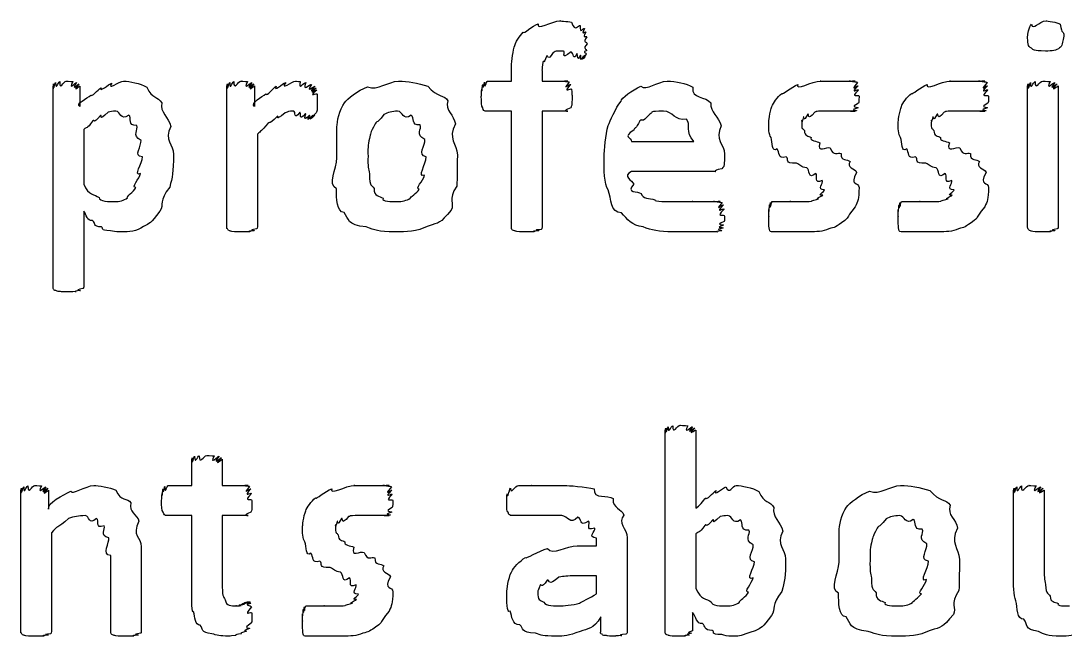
# Model space of a CAD drawing. Header units: millimetres. Extents: x 0 to 216, y 0 to 279.
# Drawn here: x 89.88 to 102.12, y 119.23 to 126.44 of the extents above; entities that cross this region are included whole.
import ezdxf

# ---------------------------------------------------------------- set-up
doc = ezdxf.new("R2010")
doc.units = ezdxf.units.MM
doc.layers.get('0').update_dxf_attribs({"linetype": 'CONTINUOUS'})

msp = doc.modelspace()

# ---------------------------------------------------------------- linework, layer by layer
at = {"color": 0}
for p, q in [((102.103, 126.258), (102.103, 126.258)), ((96.5165, 126.165), (96.5165, 126.165)), ((95.6289, 125.729), (95.6289, 125.878)), ((95.9873, 125.84), (95.9873, 125.729)), ((95.3477, 125.729), (95.6289, 125.729)), ((95.9873, 125.729), (96.2903, 125.729)), ((90.2575, 123.321), (90.2575, 125.669)), ((90.5715, 125.669), (90.5715, 125.432)), ((92.2941, 124.021), (92.2941, 125.674)), ((92.6193, 125.674), (92.6193, 125.432)), ((101.679, 124.021), (101.679, 125.674)), ((102.037, 125.674), (102.037, 124.021)), ((93.3524, 125.493), (93.3524, 125.493)), ((95.6289, 125.377), (95.3477, 125.377)), ((95.6289, 124.021), (95.6289, 125.377)), ((96.2903, 125.377), (95.9873, 125.377)), ((95.9873, 125.377), (95.9873, 124.021)), ((90.6156, 125.162), (90.6156, 124.522)), ((92.6525, 125.107), (92.6525, 124.021)), ((97.0347, 125.024), (97.7678, 125.024)), ((91.3045, 124.842), (91.3045, 124.842)), ((91.6686, 124.87), (91.6686, 124.87)), ((94.6312, 124.842), (94.6312, 124.842)), ((94.9949, 124.864), (94.9949, 124.864)), ((98.1258, 124.875), (98.1258, 124.815)), ((98.0211, 124.671), (97.0347, 124.671)), ((99.7024, 124.484), (99.7024, 124.484)), ((101.22, 124.484), (101.22, 124.484)), ((90.6156, 124.208), (90.6156, 123.321)), ((97.4316, 119.284), (97.4316, 121.643)), ((97.7896, 121.643), (97.7896, 120.729)), ((91.882, 120.993), (91.882, 121.302)), ((92.2405, 121.302), (92.2405, 120.993)), ((89.8797, 119.284), (89.8797, 120.938)), ((90.2049, 120.938), (90.2049, 120.717)), ((91.6065, 120.993), (91.882, 120.993)), ((92.2405, 120.993), (92.5435, 120.993)), ((101.513, 119.951), (101.513, 120.938)), ((101.872, 120.938), (101.872, 120.051)), ((91.882, 120.64), (91.6009, 120.64)), ((91.882, 119.747), (91.882, 120.64)), ((92.5435, 120.64), (92.2405, 120.64)), ((92.2405, 120.64), (92.2405, 119.869)), ((90.2381, 120.437), (90.2381, 119.284)), ((97.7896, 120.425), (97.7896, 119.786)), ((96.6265, 120.288), (96.6265, 120.376)), ((96.985, 120.381), (96.985, 119.284)), ((91.2908, 120.276), (91.2908, 119.284)), ((96.4008, 120.288), (96.6265, 120.288)), ((90.9327, 119.284), (90.9327, 120.172)), ((98.4786, 120.1), (98.4786, 120.1)), ((98.8427, 120.133), (98.8427, 120.133)), ((100.516, 120.106), (100.516, 120.106)), ((100.879, 120.128), (100.879, 120.128)), ((96.6265, 119.935), (96.3895, 119.935)), ((96.6265, 119.725), (96.6265, 119.935)), ((94.2386, 119.747), (94.2386, 119.747)), ((92.5876, 119.499), (92.5876, 119.499)), ((96.6763, 119.284), (96.6763, 119.455)), ((97.7512, 119.505), (97.7512, 119.29))]:
    msp.add_line(p, q, dxfattribs=at)
for points in [[(95.9432, 126.402), (95.9115, 126.317), (96.103, 126.435), (96.2021, 126.435)], [(96.2021, 126.435), (96.1718, 126.435), (96.2903, 126.43), (96.3344, 126.419)], [(101.723, 126.396), (101.74, 126.317), (101.812, 126.435), (101.894, 126.435)], [(101.894, 126.435), (101.902, 126.435), (102.029, 126.421), (102.059, 126.396)], [(95.662, 126.126), (95.6758, 126.184), (95.7227, 126.258), (95.7668, 126.303)], [(95.7668, 126.303), (95.7682, 126.273), (95.873, 126.38), (95.9432, 126.402)], [(96.3344, 126.419), (96.3785, 126.294), (96.4117, 126.394), (96.4336, 126.38)], [(96.4336, 126.38), (96.4255, 126.27), (96.4752, 126.358), (96.4833, 126.347)], [(96.4833, 126.347), (96.4406, 126.248), (96.4957, 126.321), (96.4999, 126.303)], [(96.4999, 126.303), (96.4516, 126.214), (96.5108, 126.27), (96.5108, 126.248)], [(101.679, 126.258), (101.679, 126.266), (101.692, 126.37), (101.723, 126.396)], [(102.059, 126.396), (102.078, 126.27), (102.103, 126.328), (102.103, 126.258)], [(96.5108, 126.248), (96.4558, 126.17), (96.5165, 126.198), (96.5165, 126.165)], [(101.723, 126.115), (101.679, 126.129), (101.679, 126.188), (101.679, 126.258)], [(102.103, 126.258), (102.078, 126.133), (102.086, 126.146), (102.053, 126.121)], [(95.6289, 125.878), (95.6289, 125.924), (95.6398, 126.056), (95.662, 126.126)], [(96.1196, 126.066), (96.0438, 125.946), (96.0646, 126.045), (96.0423, 126.027)], [(96.2409, 126.082), (96.1058, 126.082), (96.1528, 126.077), (96.1196, 126.066)], [(96.3291, 126.071), (96.187, 125.964), (96.2738, 126.082), (96.2409, 126.082)], [(96.3951, 126.055), (96.3567, 125.953), (96.3538, 126.067), (96.3291, 126.071)], [(96.4392, 126.033), (96.3923, 125.939), (96.4131, 126.046), (96.3951, 126.055)], [(96.5108, 126.088), (96.4516, 126.071), (96.508, 126.06), (96.5055, 126.049)], [(96.5165, 126.165), (96.4558, 126.104), (96.5137, 126.106), (96.5108, 126.088)], [(101.888, 126.082), (101.737, 126.082), (101.752, 126.093), (101.723, 126.115)], [(102.053, 126.121), (102.016, 126.082), (101.968, 126.082), (101.888, 126.082)], [(95.9982, 125.95), (95.9845, 125.846), (95.9873, 125.884), (95.9873, 125.84)], [(96.0423, 126.027), (96.0039, 125.909), (96.0092, 125.983), (95.9982, 125.95)], [(96.4724, 126.027), (96.4187, 125.928), (96.453, 126.028), (96.4392, 126.033)], [(96.489, 126.033), (96.4336, 125.928), (96.4791, 126.027), (96.4724, 126.027)], [(96.5055, 126.049), (96.4449, 125.935), (96.4957, 126.036), (96.489, 126.033)], [(90.2575, 125.669), (90.2575, 125.586), (90.2589, 125.692), (90.2628, 125.696)], [(90.2628, 125.696), (90.2642, 125.597), (90.2741, 125.709), (90.285, 125.713)], [(90.285, 125.713), (90.2903, 125.608), (90.3153, 125.724), (90.3344, 125.724)], [(90.3344, 125.724), (90.3305, 125.611), (90.3813, 125.729), (90.4117, 125.729)], [(90.4117, 125.729), (90.3923, 125.729), (90.4695, 125.727), (90.4889, 125.724)], [(90.4889, 125.724), (90.4296, 125.608), (90.5221, 125.72), (90.533, 125.713)], [(90.533, 125.713), (90.4558, 125.597), (90.5563, 125.703), (90.5605, 125.696)], [(90.5605, 125.696), (90.4667, 125.582), (90.5715, 125.68), (90.5715, 125.669)], [(90.8195, 125.652), (90.7934, 125.586), (90.9052, 125.696), (90.9465, 125.707)], [(90.9465, 125.707), (90.8773, 125.611), (91.0361, 125.729), (91.0841, 125.729)], [(91.0841, 125.729), (91.1504, 125.729), (91.2798, 125.705), (91.3543, 125.658)], [(92.2941, 125.674), (92.2941, 125.582), (92.2955, 125.688), (92.2997, 125.696)], [(92.2997, 125.696), (92.3011, 125.597), (92.3121, 125.709), (92.3272, 125.713)], [(92.3272, 125.713), (92.3301, 125.608), (92.3576, 125.724), (92.3766, 125.724)], [(92.3766, 125.724), (92.3713, 125.611), (92.4264, 125.729), (92.4595, 125.729)], [(92.4595, 125.729), (92.4334, 125.729), (92.5146, 125.727), (92.5368, 125.724)], [(92.5368, 125.724), (92.4775, 125.608), (92.5752, 125.72), (92.5862, 125.713)], [(92.5862, 125.713), (92.4994, 125.597), (92.6042, 125.703), (92.6084, 125.696)], [(92.6084, 125.696), (92.5103, 125.582), (92.6193, 125.681), (92.6193, 125.674)], [(92.873, 125.669), (92.8342, 125.593), (92.946, 125.705), (92.9831, 125.713)], [(92.9831, 125.713), (92.9114, 125.611), (93.0617, 125.729), (93.0988, 125.729)], [(93.0988, 125.729), (93.0797, 125.729), (93.1319, 125.727), (93.1541, 125.724)], [(93.1541, 125.724), (93.1238, 125.608), (93.1982, 125.72), (93.2201, 125.713)], [(93.2201, 125.713), (93.1718, 125.593), (93.267, 125.698), (93.2864, 125.691)], [(93.2864, 125.691), (93.2092, 125.578), (93.3168, 125.676), (93.3249, 125.669)], [(93.9423, 125.663), (94.0608, 125.611), (94.1846, 125.729), (94.306, 125.729)], [(94.306, 125.729), (94.4136, 125.729), (94.5335, 125.709), (94.6478, 125.669)], [(95.2817, 125.636), (95.2832, 125.571), (95.2885, 125.676), (95.2927, 125.691)], [(95.2927, 125.691), (95.2941, 125.6), (95.3064, 125.714), (95.3149, 125.718)], [(95.3149, 125.718), (95.3121, 125.611), (95.3368, 125.729), (95.3477, 125.729)], [(96.2903, 125.729), (96.194, 125.729), (96.3027, 125.725), (96.3069, 125.718)], [(96.3069, 125.718), (96.205, 125.6), (96.3193, 125.705), (96.3235, 125.691)], [(96.3235, 125.691), (96.2159, 125.571), (96.3344, 125.658), (96.3344, 125.636)], [(97.1448, 125.669), (97.2111, 125.611), (97.3391, 125.729), (97.4535, 125.729)], [(97.4535, 125.729), (97.5596, 125.729), (97.6711, 125.705), (97.7565, 125.658)], [(98.7986, 125.586), (98.7986, 125.56), (98.9115, 125.665), (98.9859, 125.691)], [(98.9859, 125.691), (98.9485, 125.611), (99.1528, 125.729), (99.2558, 125.729)], [(99.2558, 125.729), (99.2131, 125.729), (99.344, 125.729), (99.3881, 125.729)], [(99.3881, 125.729), (99.4184, 125.729), (99.4724, 125.729), (99.5094, 125.729)], [(99.5094, 125.729), (99.4929, 125.729), (99.5772, 125.729), (99.6033, 125.729)], [(99.6033, 125.729), (99.544, 125.729), (99.6474, 125.729), (99.6583, 125.729)], [(99.6583, 125.729), (99.5701, 125.729), (99.6819, 125.724), (99.6858, 125.713)], [(99.6858, 125.713), (99.5772, 125.589), (99.6915, 125.688), (99.6915, 125.674)], [(100.316, 125.586), (100.316, 125.56), (100.429, 125.665), (100.503, 125.691)], [(100.503, 125.691), (100.466, 125.611), (100.67, 125.729), (100.773, 125.729)], [(100.773, 125.729), (100.73, 125.729), (100.861, 125.729), (100.905, 125.729)], [(100.905, 125.729), (100.936, 125.729), (100.99, 125.729), (101.027, 125.729)], [(101.027, 125.729), (101.01, 125.729), (101.094, 125.729), (101.121, 125.729)], [(101.121, 125.729), (101.061, 125.729), (101.165, 125.729), (101.176, 125.729)], [(101.176, 125.729), (101.087, 125.729), (101.199, 125.724), (101.203, 125.713)], [(101.203, 125.713), (101.094, 125.589), (101.209, 125.688), (101.209, 125.674)], [(101.679, 125.674), (101.679, 125.582), (101.68, 125.688), (101.684, 125.696)], [(101.684, 125.696), (101.69, 125.597), (101.701, 125.709), (101.711, 125.713)], [(101.711, 125.713), (101.714, 125.608), (101.745, 125.724), (101.767, 125.724)], [(101.767, 125.724), (101.763, 125.611), (101.822, 125.729), (101.855, 125.729)], [(101.855, 125.729), (101.833, 125.729), (101.921, 125.727), (101.943, 125.724)], [(101.943, 125.724), (101.88, 125.608), (101.987, 125.72), (101.998, 125.713)], [(101.998, 125.713), (101.906, 125.597), (102.022, 125.703), (102.026, 125.696)], [(102.026, 125.696), (101.917, 125.582), (102.037, 125.681), (102.037, 125.674)], [(90.6985, 125.564), (90.7094, 125.538), (90.7782, 125.63), (90.8195, 125.652)], [(91.3543, 125.658), (91.415, 125.52), (91.4866, 125.553), (91.5307, 125.476)], [(92.6193, 125.432), (92.5587, 125.476), (92.7104, 125.543), (92.7516, 125.581)], [(92.7516, 125.581), (92.7597, 125.549), (92.8356, 125.647), (92.873, 125.669)], [(93.3249, 125.669), (93.2229, 125.564), (93.3372, 125.654), (93.3415, 125.647)], [(93.3415, 125.647), (93.2311, 125.553), (93.3468, 125.636), (93.3468, 125.625)], [(93.3468, 125.625), (93.2339, 125.531), (93.3524, 125.597), (93.3524, 125.575)], [(93.3524, 125.575), (93.3524, 125.49), (93.3524, 125.528), (93.3524, 125.493)], [(93.672, 125.476), (93.7052, 125.523), (93.8237, 125.619), (93.9423, 125.663)], [(94.6478, 125.669), (94.7635, 125.534), (94.8436, 125.575), (94.8849, 125.498)], [(95.2761, 125.553), (95.2761, 125.527), (95.2775, 125.614), (95.2817, 125.636)], [(96.3344, 125.636), (96.3373, 125.527), (96.3401, 125.586), (96.3401, 125.553)], [(96.9133, 125.493), (96.9091, 125.531), (97.0523, 125.627), (97.1448, 125.669)], [(97.7565, 125.658), (97.729, 125.52), (97.911, 125.553), (97.966, 125.476)], [(98.6825, 125.432), (98.6952, 125.472), (98.746, 125.542), (98.7986, 125.586)], [(99.6915, 125.674), (99.5811, 125.564), (99.6968, 125.647), (99.6968, 125.625)], [(99.6968, 125.625), (99.5839, 125.523), (99.7024, 125.582), (99.7024, 125.553)], [(100.2, 125.432), (100.212, 125.472), (100.263, 125.542), (100.316, 125.586)], [(101.209, 125.674), (101.098, 125.564), (101.214, 125.647), (101.214, 125.625)], [(101.214, 125.625), (101.101, 125.523), (101.22, 125.582), (101.22, 125.553)], [(90.5715, 125.432), (90.5108, 125.465), (90.6568, 125.527), (90.6985, 125.564)], [(91.5307, 125.476), (91.506, 125.366), (91.6132, 125.306), (91.6354, 125.2)], [(93.3524, 125.493), (93.3524, 125.421), (93.3524, 125.432), (93.3524, 125.41)], [(93.5838, 125.195), (93.5838, 125.247), (93.6128, 125.399), (93.672, 125.476)], [(94.8849, 125.498), (94.8475, 125.384), (94.9579, 125.334), (94.9731, 125.228)], [(95.2927, 125.415), (95.2761, 125.432), (95.2761, 125.49), (95.2761, 125.553)], [(96.3401, 125.553), (96.3373, 125.432), (96.3344, 125.444), (96.3235, 125.415)], [(96.7645, 125.211), (96.7839, 125.258), (96.8498, 125.415), (96.9133, 125.493)], [(97.966, 125.476), (97.9565, 125.366), (98.0613, 125.308), (98.0874, 125.206)], [(99.6968, 125.47), (99.5811, 125.417), (99.6943, 125.429), (99.6915, 125.415)], [(99.7024, 125.553), (99.7024, 125.465), (99.6996, 125.495), (99.6968, 125.47)], [(101.214, 125.47), (101.098, 125.417), (101.211, 125.429), (101.209, 125.415)], [(101.22, 125.553), (101.22, 125.465), (101.217, 125.495), (101.214, 125.47)], [(90.8142, 125.327), (90.7161, 125.211), (90.7535, 125.29), (90.7203, 125.261)], [(90.9024, 125.366), (90.7754, 125.244), (90.8431, 125.345), (90.8142, 125.327)], [(90.9906, 125.377), (90.9518, 125.377), (90.9313, 125.373), (90.9024, 125.366)], [(91.1447, 125.332), (91.0428, 125.258), (91.0526, 125.377), (90.9906, 125.377)], [(91.2386, 125.211), (91.1243, 125.2), (91.1849, 125.302), (91.1447, 125.332)], [(92.9778, 125.36), (92.837, 125.24), (92.9171, 125.338), (92.8839, 125.316)], [(93.0769, 125.377), (93.0176, 125.377), (93.0106, 125.371), (92.9778, 125.36)], [(93.1485, 125.366), (93.0769, 125.258), (93.1016, 125.377), (93.0769, 125.377)], [(93.2145, 125.349), (93.1238, 125.247), (93.1732, 125.361), (93.1485, 125.366)], [(93.2642, 125.332), (93.1609, 125.236), (93.2325, 125.345), (93.2145, 125.349)], [(93.3027, 125.327), (93.1898, 125.225), (93.278, 125.329), (93.2642, 125.332)], [(93.3249, 125.332), (93.212, 125.225), (93.314, 125.327), (93.3027, 125.327)], [(93.3415, 125.36), (93.2229, 125.236), (93.3319, 125.339), (93.3249, 125.332)], [(93.3524, 125.41), (93.3524, 125.377), (93.3482, 125.371), (93.3415, 125.36)], [(94.1352, 125.338), (94.0276, 125.207), (94.0594, 125.275), (94.0304, 125.228)], [(94.295, 125.377), (94.2301, 125.377), (94.1793, 125.363), (94.1352, 125.338)], [(94.4548, 125.332), (94.3557, 125.258), (94.3571, 125.377), (94.295, 125.377)], [(94.5596, 125.217), (94.4439, 125.203), (94.4989, 125.306), (94.4548, 125.332)], [(95.3477, 125.377), (95.2983, 125.377), (95.3036, 125.389), (95.2927, 125.415)], [(96.3235, 125.415), (96.2021, 125.377), (96.3041, 125.377), (96.2903, 125.377)], [(97.2495, 125.344), (97.1448, 125.218), (97.167, 125.3), (97.1338, 125.266)], [(97.4094, 125.377), (97.2358, 125.377), (97.2965, 125.366), (97.2495, 125.344)], [(97.6796, 125.283), (97.5335, 125.258), (97.5307, 125.377), (97.4094, 125.377)], [(98.6441, 125.25), (98.6441, 125.24), (98.6564, 125.377), (98.6825, 125.432)], [(99.1016, 125.344), (99.0438, 125.229), (99.0632, 125.324), (99.0519, 125.311)], [(99.1842, 125.366), (99.0879, 125.247), (99.1235, 125.355), (99.1016, 125.344)], [(99.3055, 125.377), (99.1581, 125.377), (99.2202, 125.373), (99.1842, 125.366)], [(99.4435, 125.377), (99.3719, 125.377), (99.3567, 125.377), (99.3055, 125.377)], [(99.5482, 125.377), (99.4516, 125.377), (99.4833, 125.377), (99.4435, 125.377)], [(99.6199, 125.377), (99.5109, 125.377), (99.5772, 125.377), (99.5482, 125.377)], [(99.6583, 125.377), (99.5482, 125.377), (99.6378, 125.377), (99.6199, 125.377)], [(99.6749, 125.382), (99.562, 125.377), (99.6654, 125.377), (99.6583, 125.377)], [(99.6915, 125.415), (99.5729, 125.388), (99.6819, 125.389), (99.6749, 125.382)], [(100.161, 125.25), (100.161, 125.24), (100.174, 125.377), (100.2, 125.432)], [(100.619, 125.344), (100.561, 125.229), (100.58, 125.324), (100.569, 125.311)], [(100.701, 125.366), (100.605, 125.247), (100.641, 125.355), (100.619, 125.344)], [(100.823, 125.377), (100.675, 125.377), (100.737, 125.373), (100.701, 125.366)], [(100.961, 125.377), (100.889, 125.377), (100.874, 125.377), (100.823, 125.377)], [(101.065, 125.377), (100.969, 125.377), (101.001, 125.377), (100.961, 125.377)], [(101.137, 125.377), (101.028, 125.377), (101.094, 125.377), (101.065, 125.377)], [(101.176, 125.377), (101.065, 125.377), (101.155, 125.377), (101.137, 125.377)], [(101.192, 125.382), (101.079, 125.377), (101.182, 125.377), (101.176, 125.377)], [(101.209, 125.415), (101.09, 125.388), (101.199, 125.389), (101.192, 125.382)], [(90.7203, 125.261), (90.6501, 125.156), (90.6515, 125.202), (90.6156, 125.162)], [(91.2883, 125.035), (91.1722, 125.097), (91.2633, 125.159), (91.2386, 125.211)], [(91.6354, 125.2), (91.5501, 125.038), (91.6686, 124.987), (91.6686, 124.87)], [(92.7735, 125.233), (92.6938, 125.13), (92.6966, 125.157), (92.6525, 125.107)], [(92.8839, 125.316), (92.771, 125.2), (92.8137, 125.269), (92.7735, 125.233)], [(94.0304, 125.228), (93.9698, 125.112), (93.9782, 125.123), (93.9641, 125.057)], [(94.6146, 125.046), (94.4947, 125.104), (94.5843, 125.169), (94.5596, 125.217)], [(94.9731, 125.228), (94.8764, 125.053), (94.9949, 124.999), (94.9949, 124.864)], [(96.7147, 124.842), (96.7147, 124.92), (96.7313, 125.101), (96.7645, 125.211)], [(97.1338, 125.266), (97.0813, 125.156), (97.0802, 125.2), (97.0622, 125.156)], [(97.7678, 125.024), (97.6545, 125.134), (97.7417, 125.22), (97.6796, 125.283)], [(98.0874, 125.206), (98.0073, 125.042), (98.1258, 124.992), (98.1258, 124.875)], [(98.6716, 125.068), (98.6441, 125.104), (98.6441, 125.18), (98.6441, 125.25)], [(99.0519, 125.311), (99.0216, 125.203), (99.0353, 125.286), (99.0353, 125.272)], [(99.0353, 125.272), (99.0216, 125.141), (99.0438, 125.184), (99.0632, 125.151)], [(100.189, 125.068), (100.161, 125.104), (100.161, 125.18), (100.161, 125.25)], [(100.569, 125.311), (100.539, 125.203), (100.553, 125.286), (100.553, 125.272)], [(100.553, 125.272), (100.539, 125.141), (100.561, 125.184), (100.58, 125.151)], [(93.5838, 124.831), (93.5838, 124.909), (93.5838, 125.084), (93.5838, 125.195)], [(97.0622, 125.156), (96.9271, 125.071), (97.0347, 125.071), (97.0347, 125.024)], [(99.0632, 125.151), (99.0632, 125.079), (99.1097, 125.093), (99.1401, 125.068)], [(100.58, 125.151), (100.58, 125.079), (100.627, 125.093), (100.657, 125.068)], [(91.3045, 124.842), (91.1902, 124.85), (91.2992, 124.972), (91.2883, 125.035)], [(93.9641, 125.057), (93.9437, 124.982), (93.9479, 124.926), (93.9479, 124.853)], [(94.6312, 124.842), (94.5169, 124.859), (94.6256, 124.982), (94.6146, 125.046)], [(98.7432, 124.936), (98.6801, 124.883), (98.6896, 125.016), (98.6716, 125.068)], [(99.1401, 125.068), (99.1249, 125.031), (99.2078, 125.025), (99.2449, 125.008)], [(99.2449, 125.008), (99.2022, 124.876), (99.3249, 124.969), (99.3662, 124.947)], [(100.261, 124.936), (100.197, 124.883), (100.207, 125.016), (100.189, 125.068)], [(100.657, 125.068), (100.642, 125.031), (100.725, 125.025), (100.762, 125.008)], [(100.762, 125.008), (100.719, 124.876), (100.842, 124.969), (100.884, 124.947)], [(91.2827, 124.649), (91.1902, 124.601), (91.3045, 124.776), (91.3045, 124.842)], [(91.6686, 124.87), (91.6686, 124.663), (91.6534, 124.602), (91.6245, 124.489)], [(93.5785, 124.467), (93.4653, 124.524), (93.5838, 124.695), (93.5838, 124.831)], [(93.9479, 124.853), (93.9437, 124.718), (93.9532, 124.71), (93.9641, 124.643)], [(94.6094, 124.627), (94.5169, 124.59), (94.6312, 124.765), (94.6312, 124.842)], [(94.9949, 124.864), (94.9949, 124.667), (94.9925, 124.611), (94.9896, 124.5)], [(96.7645, 124.456), (96.7147, 124.52), (96.7147, 124.695), (96.7147, 124.842)], [(98.848, 124.842), (98.7432, 124.81), (98.7764, 124.899), (98.7432, 124.936)], [(98.9693, 124.77), (98.8205, 124.759), (98.8882, 124.816), (98.848, 124.842)], [(99.3662, 124.947), (99.4047, 124.836), (99.4516, 124.906), (99.4929, 124.881)], [(99.4929, 124.881), (99.4847, 124.784), (99.5673, 124.823), (99.5976, 124.787)], [(100.365, 124.842), (100.261, 124.81), (100.294, 124.899), (100.261, 124.936)], [(100.487, 124.77), (100.338, 124.759), (100.405, 124.816), (100.365, 124.842)], [(100.884, 124.947), (100.922, 124.836), (100.969, 124.906), (101.01, 124.881)], [(101.01, 124.881), (101.002, 124.784), (101.085, 124.823), (101.115, 124.787)], [(98.1258, 124.815), (98.1258, 124.715), (98.1149, 124.726), (98.093, 124.704)], [(99.0907, 124.715), (99.0216, 124.718), (99.0134, 124.751), (98.9693, 124.77)], [(99.1955, 124.649), (99.0988, 124.564), (99.1306, 124.696), (99.0907, 124.715)], [(99.5976, 124.787), (99.5482, 124.715), (99.6555, 124.711), (99.6749, 124.66)], [(100.608, 124.715), (100.539, 124.718), (100.531, 124.751), (100.487, 124.77)], [(100.712, 124.649), (100.616, 124.564), (100.648, 124.696), (100.608, 124.715)], [(101.115, 124.787), (101.065, 124.715), (101.173, 124.711), (101.192, 124.66)], [(91.2276, 124.484), (91.1641, 124.479), (91.2717, 124.59), (91.2827, 124.649)], [(93.9641, 124.643), (93.9655, 124.473), (93.9934, 124.524), (94.0195, 124.473)], [(94.5487, 124.462), (94.4908, 124.462), (94.5981, 124.564), (94.6094, 124.627)], [(97.0347, 124.671), (96.9271, 124.616), (97.0428, 124.567), (97.0622, 124.522)], [(98.093, 124.704), (97.9632, 124.671), (98.0461, 124.671), (98.0211, 124.671)], [(99.2724, 124.567), (99.1623, 124.517), (99.2283, 124.627), (99.1955, 124.649)], [(99.6749, 124.66), (99.5839, 124.497), (99.7024, 124.553), (99.7024, 124.484)], [(100.79, 124.567), (100.68, 124.517), (100.746, 124.627), (100.712, 124.649)], [(101.192, 124.66), (101.101, 124.497), (101.22, 124.553), (101.22, 124.484)], [(90.6156, 124.522), (90.6762, 124.387), (90.7383, 124.404), (90.7976, 124.368)], [(91.1281, 124.362), (91.113, 124.376), (91.2012, 124.431), (91.2276, 124.484)], [(91.6245, 124.489), (91.4947, 124.321), (91.5596, 124.285), (91.5088, 124.208)], [(93.6667, 124.192), (93.5799, 124.193), (93.5785, 124.36), (93.5785, 124.467)], [(94.0195, 124.473), (94.0167, 124.374), (94.0802, 124.386), (94.1243, 124.357)], [(94.9896, 124.5), (94.8739, 124.332), (94.9674, 124.299), (94.9233, 124.219)], [(97.0622, 124.522), (96.9642, 124.413), (97.1091, 124.445), (97.1504, 124.412)], [(99.2999, 124.456), (99.1979, 124.453), (99.2904, 124.536), (99.2724, 124.567)], [(99.7024, 124.484), (99.7024, 124.343), (99.6872, 124.324), (99.6583, 124.258)], [(100.817, 124.456), (100.715, 124.453), (100.808, 124.536), (100.79, 124.567)], [(101.22, 124.484), (101.22, 124.343), (101.205, 124.324), (101.176, 124.258)], [(90.7976, 124.368), (90.7934, 124.318), (90.9161, 124.318), (90.9796, 124.318)], [(90.9796, 124.318), (91.0318, 124.318), (91.0869, 124.332), (91.1281, 124.362)], [(94.1243, 124.357), (94.1049, 124.318), (94.2234, 124.318), (94.2894, 124.318)], [(94.2894, 124.318), (94.3472, 124.318), (94.3998, 124.331), (94.4439, 124.357)], [(94.4439, 124.357), (94.4354, 124.369), (94.5226, 124.418), (94.5487, 124.462)], [(96.9186, 124.186), (96.7839, 124.186), (96.8005, 124.349), (96.7645, 124.456)], [(97.1504, 124.412), (97.1628, 124.351), (97.2439, 124.358), (97.3102, 124.34)], [(99.1457, 124.324), (99.1291, 124.329), (99.2064, 124.34), (99.2283, 124.351)], [(99.2283, 124.351), (99.1732, 124.351), (99.2671, 124.376), (99.278, 124.395)], [(99.278, 124.395), (99.1979, 124.387), (99.2999, 124.434), (99.2999, 124.456)], [(100.663, 124.324), (100.646, 124.329), (100.724, 124.34), (100.746, 124.351)], [(100.746, 124.351), (100.691, 124.351), (100.784, 124.376), (100.795, 124.395)], [(100.795, 124.395), (100.715, 124.387), (100.817, 124.434), (100.817, 124.456)], [(94.9233, 124.219), (94.7857, 124.054), (94.7882, 124.076), (94.6534, 124.032)], [(97.3102, 124.34), (97.2951, 124.318), (97.4563, 124.318), (97.5526, 124.318)], [(97.5526, 124.318), (97.5857, 124.318), (97.6976, 124.318), (97.7565, 124.318)], [(97.7565, 124.318), (97.7029, 124.318), (97.8641, 124.318), (97.9054, 124.318)], [(97.9054, 124.318), (97.9054, 124.318), (97.984, 124.318), (98.0101, 124.318)], [(98.0101, 124.318), (97.9607, 124.318), (98.0613, 124.318), (98.0765, 124.318)], [(98.0765, 124.318), (97.9854, 124.318), (98.0944, 124.314), (98.0983, 124.307)], [(98.0983, 124.307), (97.9964, 124.189), (98.1107, 124.293), (98.1149, 124.28)], [(98.1149, 124.28), (98.0048, 124.164), (98.1206, 124.252), (98.1206, 124.23)], [(98.1206, 124.23), (98.0073, 124.12), (98.1258, 124.181), (98.1258, 124.147)], [(98.6441, 124.225), (98.6469, 124.16), (98.6511, 124.265), (98.655, 124.28)], [(98.6441, 124.142), (98.6441, 124.116), (98.6441, 124.202), (98.6441, 124.225)], [(98.655, 124.28), (98.655, 124.189), (98.6621, 124.303), (98.6663, 124.307)], [(98.6663, 124.307), (98.6621, 124.2), (98.6744, 124.318), (98.6825, 124.318)], [(98.6825, 124.318), (98.6801, 124.318), (98.7076, 124.318), (98.7266, 124.318)], [(98.7266, 124.318), (98.7213, 124.318), (98.7721, 124.318), (98.7986, 124.318)], [(98.7986, 124.318), (98.7764, 124.318), (98.8617, 124.318), (98.903, 124.318)], [(98.903, 124.318), (98.8564, 124.318), (98.9887, 124.318), (99.041, 124.318)], [(99.041, 124.318), (99.0656, 124.318), (99.1154, 124.32), (99.1457, 124.324)], [(99.6583, 124.258), (99.5288, 124.098), (99.5923, 124.142), (99.537, 124.098)], [(100.161, 124.225), (100.164, 124.16), (100.168, 124.265), (100.172, 124.28)], [(100.161, 124.142), (100.161, 124.116), (100.161, 124.202), (100.161, 124.225)], [(100.172, 124.28), (100.172, 124.189), (100.179, 124.303), (100.183, 124.307)], [(100.183, 124.307), (100.179, 124.2), (100.192, 124.318), (100.2, 124.318)], [(100.2, 124.318), (100.197, 124.318), (100.225, 124.318), (100.244, 124.318)], [(100.244, 124.318), (100.239, 124.318), (100.289, 124.318), (100.316, 124.318)], [(100.316, 124.318), (100.294, 124.318), (100.379, 124.318), (100.42, 124.318)], [(100.42, 124.318), (100.373, 124.318), (100.506, 124.318), (100.558, 124.318)], [(100.558, 124.318), (100.583, 124.318), (100.633, 124.32), (100.663, 124.324)], [(101.176, 124.258), (101.046, 124.098), (101.109, 124.142), (101.054, 124.098)], [(90.7203, 124.098), (90.6501, 124.087), (90.6515, 124.167), (90.6156, 124.208)], [(90.8251, 124.021), (90.7203, 124.024), (90.7563, 124.068), (90.7203, 124.098)], [(91.5088, 124.208), (91.3927, 124.05), (91.3927, 124.07), (91.3158, 124.026)], [(93.9257, 124.021), (93.6971, 124.043), (93.7246, 124.117), (93.6667, 124.192)], [(97.1723, 124.021), (97.0372, 124.038), (96.9878, 124.112), (96.9186, 124.186)], [(98.1258, 124.147), (98.1258, 124.065), (98.1234, 124.105), (98.1206, 124.087)], [(98.6497, 124.01), (98.6441, 124.027), (98.6441, 124.087), (98.6441, 124.142)], [(99.537, 124.098), (99.4227, 124.01), (99.4227, 124.021), (99.3496, 123.999)], [(100.167, 124.01), (100.161, 124.027), (100.161, 124.087), (100.161, 124.142)], [(101.054, 124.098), (100.94, 124.01), (100.94, 124.021), (100.867, 123.999)], [(90.9299, 123.977), (90.7891, 123.983), (90.8611, 124.001), (90.8251, 124.021)], [(91.0512, 123.965), (90.9768, 123.965), (90.9655, 123.968), (90.9299, 123.977)], [(91.3158, 124.026), (91.2386, 123.965), (91.1504, 123.965), (91.0512, 123.965)], [(92.2997, 123.999), (92.2941, 123.994), (92.2941, 124.012), (92.2941, 124.021)], [(92.3272, 123.977), (92.305, 123.98), (92.3064, 123.99), (92.2997, 123.999)], [(92.3823, 123.965), (92.3301, 123.968), (92.341, 123.972), (92.3272, 123.977)], [(92.6137, 123.977), (92.4952, 123.968), (92.5834, 123.968), (92.5587, 123.965)], [(92.6412, 123.999), (92.5216, 123.98), (92.6275, 123.983), (92.6137, 123.977)], [(92.6525, 124.021), (92.6497, 123.994), (92.6483, 124.006), (92.6412, 123.999)], [(94.2728, 123.965), (94.047, 123.965), (94.0428, 123.983), (93.9257, 124.021)], [(94.6534, 124.032), (94.5169, 123.965), (94.3942, 123.965), (94.2728, 123.965)], [(95.6345, 123.993), (95.6289, 123.99), (95.6289, 124.01), (95.6289, 124.021)], [(95.6677, 123.977), (95.6398, 123.98), (95.6412, 123.989), (95.6345, 123.993)], [(95.7227, 123.965), (95.6691, 123.968), (95.6814, 123.972), (95.6677, 123.977)], [(95.9485, 123.977), (95.8275, 123.968), (95.9157, 123.968), (95.8935, 123.965)], [(95.9764, 123.993), (95.8564, 123.98), (95.9626, 123.983), (95.9485, 123.977)], [(95.9873, 124.021), (95.9845, 123.99), (95.9831, 124), (95.9764, 123.993)], [(97.5198, 123.965), (97.3543, 123.965), (97.2714, 123.983), (97.1723, 124.021)], [(98.093, 123.977), (97.9826, 123.965), (98.0708, 123.965), (98.0377, 123.965)], [(98.1093, 124.01), (97.9936, 123.983), (98.0997, 123.988), (98.093, 123.977)], [(98.1149, 124.043), (98.0006, 124.006), (98.1121, 124.021), (98.1093, 124.01)], [(98.1206, 124.087), (98.0048, 124.032), (98.1177, 124.056), (98.1149, 124.043)], [(98.6772, 123.965), (98.655, 123.965), (98.6564, 123.98), (98.6497, 124.01)], [(99.3496, 123.999), (99.2794, 123.965), (99.2022, 123.965), (99.1182, 123.965)], [(100.195, 123.965), (100.172, 123.965), (100.174, 123.98), (100.167, 124.01)], [(100.867, 123.999), (100.797, 123.965), (100.719, 123.965), (100.636, 123.965)], [(101.684, 123.999), (101.679, 123.994), (101.679, 124.012), (101.679, 124.021)], [(101.711, 123.977), (101.69, 123.98), (101.691, 123.99), (101.684, 123.999)], [(101.767, 123.965), (101.714, 123.968), (101.725, 123.972), (101.711, 123.977)], [(101.998, 123.977), (101.88, 123.968), (101.968, 123.968), (101.943, 123.965)], [(102.026, 123.999), (101.906, 123.98), (102.012, 123.983), (101.998, 123.977)], [(102.037, 124.021), (102.034, 123.994), (102.033, 124.006), (102.026, 123.999)], [(92.4705, 123.965), (92.378, 123.965), (92.407, 123.965), (92.3823, 123.965)], [(92.5587, 123.965), (92.4486, 123.965), (92.5064, 123.965), (92.4705, 123.965)], [(95.8109, 123.965), (95.7132, 123.965), (95.7446, 123.965), (95.7227, 123.965)], [(95.8935, 123.965), (95.7834, 123.965), (95.8441, 123.965), (95.8109, 123.965)], [(97.7346, 123.965), (97.5639, 123.965), (97.5967, 123.965), (97.5198, 123.965)], [(97.911, 123.965), (97.8133, 123.965), (97.8006, 123.965), (97.7346, 123.965)], [(98.0377, 123.965), (97.9166, 123.965), (97.9622, 123.965), (97.911, 123.965)], [(98.7379, 123.965), (98.6801, 123.965), (98.691, 123.965), (98.6772, 123.965)], [(98.8314, 123.965), (98.7323, 123.965), (98.7626, 123.965), (98.7379, 123.965)], [(98.9637, 123.965), (98.8095, 123.965), (98.8716, 123.965), (98.8314, 123.965)], [(99.1182, 123.965), (99.0216, 123.965), (99.0106, 123.965), (98.9637, 123.965)], [(100.255, 123.965), (100.197, 123.965), (100.208, 123.965), (100.195, 123.965)], [(100.349, 123.965), (100.25, 123.965), (100.28, 123.965), (100.255, 123.965)], [(100.481, 123.965), (100.327, 123.965), (100.389, 123.965), (100.349, 123.965)], [(100.636, 123.965), (100.539, 123.965), (100.528, 123.965), (100.481, 123.965)], [(101.855, 123.965), (101.763, 123.965), (101.792, 123.965), (101.767, 123.965)], [(101.943, 123.965), (101.833, 123.965), (101.891, 123.965), (101.855, 123.965)], [(90.2628, 123.293), (90.2575, 123.29), (90.2575, 123.31), (90.2575, 123.321)], [(90.2903, 123.276), (90.2684, 123.275), (90.2698, 123.286), (90.2628, 123.293)], [(90.3457, 123.265), (90.2931, 123.264), (90.3041, 123.27), (90.2903, 123.276)], [(90.4339, 123.26), (90.3414, 123.26), (90.3704, 123.263), (90.3457, 123.265)], [(90.5221, 123.265), (90.4117, 123.26), (90.4695, 123.26), (90.4339, 123.26)], [(90.5771, 123.276), (90.4586, 123.264), (90.5468, 123.265), (90.5221, 123.265)], [(90.6046, 123.299), (90.4847, 123.275), (90.5909, 123.281), (90.5771, 123.276)], [(90.6156, 123.321), (90.6127, 123.293), (90.6117, 123.307), (90.6046, 123.299)], [(97.4316, 121.643), (97.4316, 121.551), (97.433, 121.657), (97.4369, 121.666)], [(97.4369, 121.666), (97.4425, 121.567), (97.4535, 121.678), (97.4644, 121.682)], [(97.4644, 121.682), (97.4672, 121.577), (97.4975, 121.693), (97.5198, 121.693)], [(97.5198, 121.693), (97.5155, 121.58), (97.5748, 121.699), (97.608, 121.699)], [(97.608, 121.699), (97.5857, 121.699), (97.6739, 121.696), (97.6962, 121.693)], [(97.6962, 121.693), (97.6327, 121.577), (97.7403, 121.689), (97.7512, 121.682)], [(97.7512, 121.682), (97.6588, 121.567), (97.7745, 121.672), (97.7787, 121.666)], [(97.7787, 121.666), (97.6697, 121.555), (97.7896, 121.655), (97.7896, 121.643)], [(91.882, 121.302), (91.882, 121.202), (91.8834, 121.31), (91.8877, 121.319)], [(91.8877, 121.319), (91.893, 121.216), (91.9043, 121.331), (91.9152, 121.335)], [(91.9152, 121.335), (91.918, 121.225), (91.9484, 121.34), (91.9702, 121.34)], [(91.9702, 121.34), (91.966, 121.227), (92.0253, 121.346), (92.0584, 121.346)], [(92.0584, 121.346), (92.0365, 121.346), (92.1247, 121.343), (92.1466, 121.34)], [(92.1466, 121.34), (92.0831, 121.225), (92.1907, 121.338), (92.2017, 121.335)], [(92.2017, 121.335), (92.1096, 121.216), (92.2253, 121.325), (92.2295, 121.319)], [(92.2295, 121.319), (92.1205, 121.202), (92.2405, 121.304), (92.2405, 121.302)], [(89.8797, 120.938), (89.8797, 120.846), (89.8811, 120.952), (89.8853, 120.96)], [(89.8853, 120.96), (89.8867, 120.861), (89.8977, 120.972), (89.9128, 120.977)], [(89.9128, 120.977), (89.9156, 120.872), (89.9432, 120.988), (89.9626, 120.988)], [(89.9626, 120.988), (89.9569, 120.875), (90.012, 120.993), (90.0451, 120.993)], [(90.0451, 120.993), (90.019, 120.993), (90.1001, 120.99), (90.1224, 120.988)], [(90.1224, 120.988), (90.0631, 120.872), (90.1608, 120.983), (90.1718, 120.977)], [(90.1718, 120.977), (90.085, 120.861), (90.1898, 120.967), (90.194, 120.96)], [(90.194, 120.96), (90.0963, 120.846), (90.2049, 120.945), (90.2049, 120.938)], [(90.2049, 120.717), (90.1845, 120.787), (90.3785, 120.883), (90.4642, 120.927)], [(90.4642, 120.927), (90.4752, 120.875), (90.642, 120.993), (90.7341, 120.993)], [(90.7341, 120.993), (90.7867, 120.993), (90.9228, 120.974), (90.9934, 120.938)], [(90.9934, 120.938), (91.0484, 120.802), (91.1257, 120.851), (91.1698, 120.789)], [(91.5349, 120.899), (91.5363, 120.835), (91.5416, 120.939), (91.5458, 120.954)], [(91.5458, 120.954), (91.5472, 120.863), (91.5596, 120.978), (91.5681, 120.982)], [(91.5681, 120.982), (91.5652, 120.875), (91.5913, 120.993), (91.6065, 120.993)], [(92.5435, 120.993), (92.4472, 120.993), (92.5558, 120.989), (92.5601, 120.982)], [(92.5601, 120.982), (92.4581, 120.863), (92.5724, 120.968), (92.5766, 120.954)], [(92.5766, 120.954), (92.4662, 120.835), (92.5823, 120.922), (92.5823, 120.899)], [(93.3344, 120.85), (93.3344, 120.824), (93.4477, 120.928), (93.5221, 120.954)], [(93.5221, 120.954), (93.4847, 120.875), (93.6886, 120.993), (93.792, 120.993)], [(93.792, 120.993), (93.7493, 120.993), (93.8802, 120.993), (93.9243, 120.993)], [(93.9243, 120.993), (93.9546, 120.993), (94.0082, 120.993), (94.0456, 120.993)], [(94.0456, 120.993), (94.029, 120.993), (94.113, 120.993), (94.1395, 120.993)], [(94.1395, 120.993), (94.0802, 120.993), (94.1835, 120.993), (94.1945, 120.993)], [(94.1945, 120.993), (94.1063, 120.993), (94.2178, 120.988), (94.222, 120.977)], [(94.222, 120.977), (94.113, 120.852), (94.2276, 120.952), (94.2276, 120.938)], [(94.2276, 120.938), (94.1172, 120.828), (94.2329, 120.91), (94.2329, 120.888)], [(95.5795, 120.894), (95.5848, 120.831), (95.5985, 120.938), (95.6179, 120.96)], [(95.6179, 120.96), (95.6208, 120.875), (95.6677, 120.993), (95.7118, 120.993)], [(95.7118, 120.993), (95.709, 120.993), (95.8067, 120.993), (95.866, 120.993)], [(95.866, 120.993), (95.8275, 120.993), (95.9873, 120.993), (96.0533, 120.993)], [(96.0533, 120.993), (96.0808, 120.993), (96.1926, 120.993), (96.2628, 120.993)], [(96.2628, 120.993), (96.2822, 120.993), (96.5069, 120.979), (96.599, 120.954)], [(96.599, 120.954), (96.5839, 120.824), (96.7645, 120.89), (96.8195, 120.839)], [(97.911, 120.85), (97.9082, 120.813), (97.9897, 120.91), (98.0267, 120.933)], [(98.0267, 120.933), (97.9854, 120.857), (98.1054, 120.968), (98.1424, 120.977)], [(98.1424, 120.977), (98.1812, 120.875), (98.2225, 120.993), (98.2638, 120.993)], [(98.2638, 120.993), (98.3245, 120.993), (98.4539, 120.968), (98.5284, 120.922)], [(98.5284, 120.922), (98.589, 120.784), (98.6607, 120.814), (98.7048, 120.734)], [(99.5564, 120.74), (99.5895, 120.787), (99.7081, 120.883), (99.8266, 120.927)], [(99.8266, 120.927), (99.9451, 120.875), (100.069, 120.993), (100.19, 120.993)], [(100.19, 120.993), (100.298, 120.993), (100.417, 120.972), (100.532, 120.933)], [(100.532, 120.933), (100.648, 120.797), (100.728, 120.839), (100.769, 120.761)], [(101.513, 120.938), (101.513, 120.846), (101.515, 120.952), (101.519, 120.96)], [(101.519, 120.96), (101.524, 120.861), (101.537, 120.972), (101.552, 120.977)], [(101.552, 120.977), (101.553, 120.872), (101.585, 120.988), (101.607, 120.988)], [(101.607, 120.988), (101.597, 120.875), (101.658, 120.993), (101.695, 120.993)], [(101.695, 120.993), (101.667, 120.993), (101.756, 120.99), (101.778, 120.988)], [(101.778, 120.988), (101.711, 120.872), (101.818, 120.983), (101.833, 120.977)], [(101.833, 120.977), (101.74, 120.861), (101.856, 120.967), (101.86, 120.96)], [(101.86, 120.96), (101.752, 120.85), (101.872, 120.949), (101.872, 120.938)], [(91.5293, 120.817), (91.5293, 120.79), (91.5307, 120.878), (91.5349, 120.899)], [(91.5458, 120.679), (91.5293, 120.696), (91.5293, 120.753), (91.5293, 120.817)], [(92.5823, 120.899), (92.4691, 120.79), (92.5876, 120.85), (92.5876, 120.817)], [(92.5876, 120.817), (92.5876, 120.696), (92.5834, 120.708), (92.5766, 120.679)], [(93.2187, 120.696), (93.2311, 120.735), (93.2822, 120.806), (93.3344, 120.85)], [(94.2329, 120.888), (94.1201, 120.787), (94.2386, 120.846), (94.2386, 120.817)], [(94.2386, 120.817), (94.2386, 120.729), (94.2358, 120.759), (94.2329, 120.734)], [(95.5739, 120.795), (95.5739, 120.787), (95.5753, 120.872), (95.5795, 120.894)], [(95.5739, 120.729), (95.5739, 120.72), (95.5739, 120.773), (95.5739, 120.795)], [(96.8195, 120.839), (96.8156, 120.72), (96.9201, 120.723), (96.9465, 120.646)], [(97.7896, 120.729), (97.8309, 120.746), (97.874, 120.817), (97.911, 120.85)], [(91.1698, 120.789), (91.1366, 120.68), (91.2442, 120.658), (91.2633, 120.574)], [(91.6009, 120.64), (91.554, 120.64), (91.5596, 120.653), (91.5458, 120.679)], [(92.5766, 120.679), (92.4553, 120.64), (92.5572, 120.64), (92.5435, 120.64)], [(93.1803, 120.513), (93.1803, 120.504), (93.1926, 120.64), (93.2187, 120.696)], [(94.2276, 120.679), (94.1091, 120.651), (94.2178, 120.653), (94.2111, 120.646)], [(94.2329, 120.734), (94.1172, 120.68), (94.2301, 120.693), (94.2276, 120.679)], [(95.5904, 120.679), (95.5767, 120.68), (95.5767, 120.709), (95.5739, 120.729)], [(95.6123, 120.651), (95.5918, 120.654), (95.5971, 120.668), (95.5904, 120.679)], [(98.7048, 120.734), (98.6801, 120.625), (98.7873, 120.565), (98.8095, 120.458)], [(99.4682, 120.458), (99.4682, 120.511), (99.4971, 120.662), (99.5564, 120.74)], [(100.769, 120.761), (100.732, 120.647), (100.842, 120.598), (100.857, 120.492)], [(90.4364, 120.607), (90.3055, 120.482), (90.3069, 120.531), (90.2381, 120.437)], [(90.635, 120.64), (90.5524, 120.64), (90.5027, 120.629), (90.4364, 120.607)], [(90.7673, 120.607), (90.6695, 120.522), (90.6861, 120.64), (90.635, 120.64)], [(90.8554, 120.519), (90.7426, 120.482), (90.8032, 120.588), (90.7673, 120.607)], [(91.2633, 120.574), (91.1722, 120.398), (91.2908, 120.394), (91.2908, 120.276)], [(93.5881, 120.574), (93.5577, 120.467), (93.5715, 120.549), (93.5715, 120.536)], [(93.6378, 120.607), (93.5799, 120.493), (93.599, 120.588), (93.5881, 120.574)], [(93.7204, 120.629), (93.624, 120.511), (93.6597, 120.618), (93.6378, 120.607)], [(93.8417, 120.64), (93.6942, 120.64), (93.7563, 120.636), (93.7204, 120.629)], [(93.9793, 120.64), (93.9077, 120.64), (93.8925, 120.64), (93.8417, 120.64)], [(94.0841, 120.64), (93.9878, 120.64), (94.0195, 120.64), (93.9793, 120.64)], [(94.1557, 120.64), (94.047, 120.64), (94.113, 120.64), (94.0841, 120.64)], [(94.1945, 120.64), (94.0841, 120.64), (94.1737, 120.64), (94.1557, 120.64)], [(94.2111, 120.646), (94.0978, 120.64), (94.2012, 120.64), (94.1945, 120.64)], [(95.6398, 120.64), (95.607, 120.64), (95.6194, 120.643), (95.6123, 120.651)], [(95.7118, 120.64), (95.6317, 120.64), (95.6539, 120.64), (95.6398, 120.64)], [(95.8328, 120.64), (95.698, 120.64), (95.7446, 120.64), (95.7118, 120.64)], [(95.9982, 120.64), (95.9115, 120.64), (95.8797, 120.64), (95.8328, 120.64)], [(96.2187, 120.64), (96.0395, 120.64), (96.0646, 120.64), (95.9982, 120.64)], [(96.4061, 120.624), (96.3126, 120.522), (96.2918, 120.64), (96.2187, 120.64)], [(96.5331, 120.574), (96.4145, 120.5), (96.4572, 120.613), (96.4061, 120.624)], [(96.6047, 120.492), (96.4805, 120.456), (96.5659, 120.552), (96.5331, 120.574)], [(96.9465, 120.646), (96.8664, 120.566), (96.985, 120.481), (96.985, 120.381)], [(97.9883, 120.591), (97.8902, 120.475), (97.9276, 120.554), (97.8944, 120.525)], [(98.0765, 120.629), (97.9495, 120.508), (98.0172, 120.609), (97.9883, 120.591)], [(98.1646, 120.64), (98.1258, 120.64), (98.1054, 120.636), (98.0765, 120.629)], [(98.3135, 120.591), (98.214, 120.522), (98.2225, 120.64), (98.1646, 120.64)], [(98.4127, 120.469), (98.2941, 120.46), (98.3534, 120.56), (98.3135, 120.591)], [(100.02, 120.602), (99.912, 120.471), (99.9437, 120.539), (99.9148, 120.492)], [(100.179, 120.64), (100.114, 120.64), (100.064, 120.627), (100.02, 120.602)], [(100.339, 120.596), (100.24, 120.522), (100.241, 120.64), (100.179, 120.64)], [(100.444, 120.481), (100.328, 120.467), (100.383, 120.57), (100.339, 120.596)], [(90.9105, 120.381), (90.7905, 120.405), (90.8801, 120.482), (90.8554, 120.519)], [(93.2078, 120.332), (93.1803, 120.367), (93.1803, 120.443), (93.1803, 120.513)], [(93.5715, 120.536), (93.5577, 120.405), (93.5799, 120.448), (93.599, 120.414)], [(96.6265, 120.376), (96.5108, 120.39), (96.6184, 120.458), (96.6047, 120.492)], [(97.8944, 120.525), (97.8242, 120.42), (97.8256, 120.465), (97.7896, 120.425)], [(98.462, 120.299), (98.3463, 120.361), (98.4373, 120.421), (98.4127, 120.469)], [(98.8095, 120.458), (98.7242, 120.299), (98.8427, 120.246), (98.8427, 120.133)], [(99.4682, 120.095), (99.4682, 120.173), (99.4682, 120.348), (99.4682, 120.458)], [(99.9148, 120.492), (99.8541, 120.376), (99.8622, 120.387), (99.8485, 120.321)], [(100.499, 120.31), (100.379, 120.367), (100.469, 120.432), (100.444, 120.481)], [(100.857, 120.492), (100.761, 120.317), (100.879, 120.263), (100.879, 120.128)], [(90.9327, 120.172), (90.817, 120.18), (90.9242, 120.329), (90.9105, 120.381)], [(93.2794, 120.2), (93.2159, 120.147), (93.2258, 120.279), (93.2078, 120.332)], [(93.599, 120.414), (93.599, 120.343), (93.6459, 120.356), (93.6763, 120.332)], [(93.6763, 120.332), (93.6611, 120.294), (93.7436, 120.289), (93.781, 120.271)], [(99.8485, 120.321), (99.828, 120.246), (99.8319, 120.19), (99.8319, 120.117)], [(100.516, 120.106), (100.401, 120.122), (100.51, 120.246), (100.499, 120.31)], [(93.3842, 120.106), (93.2794, 120.074), (93.3125, 120.162), (93.2794, 120.2)], [(93.781, 120.271), (93.7383, 120.14), (93.8611, 120.232), (93.9024, 120.21)], [(93.9024, 120.21), (93.9408, 120.1), (93.9878, 120.169), (94.029, 120.144)], [(95.7943, 120.15), (95.7901, 120.125), (95.9499, 120.232), (96.0533, 120.255)], [(96.0533, 120.255), (96.114, 120.169), (96.2713, 120.288), (96.4008, 120.288)], [(98.4786, 120.1), (98.3643, 120.114), (98.4733, 120.235), (98.462, 120.299)], [(93.5055, 120.034), (93.3566, 120.023), (93.424, 120.08), (93.3842, 120.106)], [(94.029, 120.144), (94.0209, 120.048), (94.1035, 120.086), (94.1338, 120.051)], [(95.6289, 119.979), (95.6511, 120.034), (95.7241, 120.106), (95.7943, 120.15)], [(98.462, 119.913), (98.3643, 119.864), (98.4786, 120.037), (98.4786, 120.1)], [(98.8427, 120.133), (98.8427, 119.926), (98.8275, 119.866), (98.7986, 119.753)], [(99.4625, 119.731), (99.3496, 119.787), (99.4682, 119.958), (99.4682, 120.095)], [(99.8319, 120.117), (99.828, 119.981), (99.8375, 119.973), (99.8485, 119.907)], [(100.493, 119.891), (100.401, 119.853), (100.516, 120.028), (100.516, 120.106)], [(100.879, 120.128), (100.879, 119.931), (100.876, 119.874), (100.874, 119.764)], [(93.6265, 119.979), (93.5577, 119.981), (93.5496, 120.015), (93.5055, 120.034)], [(93.7313, 119.913), (93.635, 119.827), (93.6667, 119.96), (93.6265, 119.979)], [(94.1338, 120.051), (94.0841, 119.979), (94.1917, 119.975), (94.2111, 119.924)], [(95.5739, 119.736), (95.5739, 119.776), (95.5918, 119.908), (95.6289, 119.979)], [(101.541, 119.643), (101.513, 119.706), (101.513, 119.83), (101.513, 119.951)], [(101.872, 120.051), (101.869, 119.924), (101.877, 119.891), (101.888, 119.835)], [(92.2405, 119.869), (92.2376, 119.677), (92.2514, 119.701), (92.2736, 119.654)], [(93.8086, 119.83), (93.6985, 119.78), (93.7645, 119.891), (93.7313, 119.913)], [(93.8361, 119.72), (93.7341, 119.717), (93.8265, 119.8), (93.8086, 119.83)], [(94.2111, 119.924), (94.1201, 119.761), (94.2386, 119.816), (94.2386, 119.747)], [(95.9651, 119.825), (95.9337, 119.721), (95.9376, 119.776), (95.9376, 119.747)], [(96.048, 119.885), (95.9707, 119.769), (95.9831, 119.849), (95.9651, 119.825)], [(96.1856, 119.918), (96.0438, 119.798), (96.0836, 119.899), (96.048, 119.885)], [(96.3895, 119.935), (96.2752, 119.935), (96.2434, 119.929), (96.1856, 119.918)], [(98.407, 119.742), (98.3424, 119.739), (98.4511, 119.849), (98.462, 119.913)], [(99.8485, 119.907), (99.8499, 119.736), (99.8774, 119.787), (99.9035, 119.736)], [(100.433, 119.725), (100.375, 119.725), (100.482, 119.827), (100.493, 119.891)], [(101.888, 119.835), (101.895, 119.699), (101.921, 119.738), (101.943, 119.698)], [(91.9043, 119.516), (91.882, 119.485), (91.882, 119.659), (91.882, 119.747)], [(93.8142, 119.659), (93.7341, 119.651), (93.8361, 119.698), (93.8361, 119.72)], [(94.2386, 119.747), (94.2386, 119.607), (94.2234, 119.587), (94.1945, 119.521)], [(95.6123, 119.521), (95.5739, 119.485), (95.5739, 119.655), (95.5739, 119.736)], [(95.9376, 119.747), (95.9337, 119.64), (95.9612, 119.655), (96.0092, 119.626)], [(96.4283, 119.615), (96.4406, 119.629), (96.5563, 119.677), (96.6265, 119.725)], [(97.7896, 119.786), (97.8503, 119.651), (97.9124, 119.668), (97.9717, 119.632)], [(98.3022, 119.626), (98.2913, 119.64), (98.3809, 119.694), (98.407, 119.742)], [(98.7986, 119.753), (98.6688, 119.585), (98.7323, 119.549), (98.6772, 119.472)], [(99.5507, 119.455), (99.4639, 119.457), (99.4625, 119.623), (99.4625, 119.731)], [(99.9035, 119.736), (99.901, 119.637), (99.9642, 119.65), (100.008, 119.621)], [(100.328, 119.621), (100.32, 119.633), (100.407, 119.681), (100.433, 119.725)], [(100.874, 119.764), (100.758, 119.596), (100.852, 119.563), (100.808, 119.483)], [(101.943, 119.698), (101.943, 119.622), (102, 119.632), (102.037, 119.61)], [(92.2736, 119.654), (92.286, 119.582), (92.3424, 119.582), (92.4059, 119.582)], [(92.4059, 119.582), (92.3699, 119.582), (92.4458, 119.584), (92.4609, 119.587)], [(92.4609, 119.587), (92.4003, 119.593), (92.4885, 119.6), (92.4994, 119.604)], [(92.4994, 119.604), (92.425, 119.604), (92.5241, 119.616), (92.5326, 119.621)], [(92.5326, 119.621), (92.4444, 119.615), (92.552, 119.632), (92.5601, 119.632)], [(92.5601, 119.632), (92.4553, 119.615), (92.5671, 119.629), (92.571, 119.626)], [(92.571, 119.626), (92.4623, 119.611), (92.5766, 119.621), (92.5766, 119.61)], [(92.5766, 119.61), (92.4662, 119.593), (92.5823, 119.589), (92.5823, 119.571)], [(92.5823, 119.571), (92.4691, 119.439), (92.5876, 119.528), (92.5876, 119.499)], [(93.1912, 119.543), (93.1912, 119.452), (93.1982, 119.567), (93.2021, 119.571)], [(93.2021, 119.571), (93.1982, 119.464), (93.2106, 119.582), (93.2187, 119.582)], [(93.2187, 119.582), (93.2159, 119.582), (93.2437, 119.582), (93.2628, 119.582)], [(93.2628, 119.582), (93.2575, 119.582), (93.3083, 119.582), (93.3344, 119.582)], [(93.3344, 119.582), (93.3125, 119.582), (93.3979, 119.582), (93.4392, 119.582)], [(93.4392, 119.582), (93.3923, 119.582), (93.5246, 119.582), (93.5771, 119.582)], [(93.5771, 119.582), (93.6018, 119.582), (93.6516, 119.584), (93.6819, 119.587)], [(93.6819, 119.587), (93.6653, 119.593), (93.7426, 119.604), (93.7645, 119.615)], [(93.7645, 119.615), (93.7094, 119.615), (93.8029, 119.64), (93.8142, 119.659)], [(96.0092, 119.626), (96.0328, 119.582), (96.1319, 119.582), (96.2244, 119.582)], [(96.2244, 119.582), (96.1983, 119.582), (96.3648, 119.593), (96.4283, 119.615)], [(97.9717, 119.632), (97.9674, 119.582), (98.0902, 119.582), (98.1534, 119.582)], [(98.1534, 119.582), (98.2059, 119.582), (98.261, 119.596), (98.3022, 119.626)], [(100.008, 119.621), (99.9892, 119.582), (100.108, 119.582), (100.174, 119.582)], [(100.174, 119.582), (100.232, 119.582), (100.284, 119.594), (100.328, 119.621)], [(101.635, 119.428), (101.549, 119.423), (101.559, 119.561), (101.541, 119.643)], [(102.037, 119.61), (102.016, 119.582), (102.117, 119.582), (102.169, 119.582)], [(91.9812, 119.356), (91.9152, 119.357), (91.9219, 119.452), (91.9043, 119.516)], [(92.5876, 119.499), (92.5876, 119.362), (92.5848, 119.412), (92.5823, 119.384)], [(93.1803, 119.488), (93.1831, 119.423), (93.187, 119.528), (93.1912, 119.543)], [(93.1803, 119.406), (93.1803, 119.379), (93.1803, 119.466), (93.1803, 119.488)], [(94.1945, 119.521), (94.065, 119.362), (94.1282, 119.406), (94.0731, 119.362)], [(95.728, 119.362), (95.6289, 119.362), (95.6412, 119.458), (95.6123, 119.521)], [(96.6763, 119.455), (96.5881, 119.302), (96.5218, 119.32), (96.4336, 119.284)], [(97.8669, 119.378), (97.802, 119.364), (97.7911, 119.457), (97.7512, 119.505)], [(98.6772, 119.472), (98.5629, 119.313), (98.5615, 119.334), (98.4843, 119.29)], [(99.81, 119.284), (99.5811, 119.306), (99.6086, 119.381), (99.5507, 119.455)], [(100.808, 119.483), (100.67, 119.318), (100.673, 119.339), (100.537, 119.295)], [(92.1191, 119.257), (91.984, 119.269), (92.0171, 119.312), (91.9812, 119.356)], [(92.5823, 119.384), (92.4623, 119.302), (92.571, 119.331), (92.5601, 119.318)], [(93.1855, 119.273), (93.1803, 119.291), (93.1803, 119.35), (93.1803, 119.406)], [(94.0731, 119.362), (93.9588, 119.273), (93.9588, 119.284), (93.8858, 119.262)], [(95.91, 119.262), (95.728, 119.273), (95.7792, 119.318), (95.728, 119.362)], [(97.9826, 119.295), (97.8793, 119.295), (97.9068, 119.345), (97.8669, 119.378)], [(101.805, 119.284), (101.637, 119.302), (101.679, 119.368), (101.635, 119.428)], [(89.8853, 119.262), (89.8797, 119.258), (89.8797, 119.276), (89.8797, 119.284)], [(89.9128, 119.24), (89.891, 119.243), (89.8924, 119.254), (89.8853, 119.262)], [(89.9679, 119.229), (89.9156, 119.232), (89.9266, 119.236), (89.9128, 119.24)], [(90.0561, 119.229), (89.964, 119.229), (89.9929, 119.229), (89.9679, 119.229)], [(90.1442, 119.229), (90.0342, 119.229), (90.092, 119.229), (90.0561, 119.229)], [(90.1996, 119.24), (90.0811, 119.232), (90.1693, 119.232), (90.1442, 119.229)], [(90.2271, 119.257), (90.1072, 119.243), (90.2134, 119.247), (90.1996, 119.24)], [(90.2381, 119.284), (90.2353, 119.254), (90.2339, 119.264), (90.2271, 119.257)], [(90.938, 119.257), (90.9341, 119.254), (90.9327, 119.273), (90.9327, 119.284)], [(90.9655, 119.24), (90.9451, 119.243), (90.9451, 119.253), (90.938, 119.257)], [(91.0209, 119.229), (90.9712, 119.232), (90.9796, 119.236), (90.9655, 119.24)], [(91.1144, 119.229), (91.0181, 119.229), (91.0456, 119.229), (91.0209, 119.229)], [(91.1973, 119.229), (91.0883, 119.229), (91.1475, 119.229), (91.1144, 119.229)], [(91.2523, 119.24), (91.1366, 119.232), (91.222, 119.232), (91.1973, 119.229)], [(91.2798, 119.262), (91.1613, 119.243), (91.2661, 119.247), (91.2523, 119.24)], [(91.2908, 119.284), (91.2908, 119.258), (91.2869, 119.269), (91.2798, 119.262)], [(92.3121, 119.229), (92.2129, 119.229), (92.1741, 119.237), (92.1191, 119.257)], [(92.3893, 119.235), (92.3121, 119.229), (92.3368, 119.229), (92.3121, 119.229)], [(92.4609, 119.257), (92.3629, 119.24), (92.414, 119.242), (92.3893, 119.235)], [(92.5216, 119.284), (92.407, 119.254), (92.4828, 119.264), (92.4609, 119.257)], [(92.5601, 119.318), (92.4444, 119.276), (92.5393, 119.295), (92.5216, 119.284)], [(93.2134, 119.229), (93.1912, 119.229), (93.1926, 119.243), (93.1855, 119.273)], [(93.2737, 119.229), (93.2159, 119.229), (93.2272, 119.229), (93.2134, 119.229)], [(93.3676, 119.229), (93.2684, 119.229), (93.2988, 119.229), (93.2737, 119.229)], [(93.4999, 119.229), (93.3457, 119.229), (93.4074, 119.229), (93.3676, 119.229)], [(93.6544, 119.229), (93.5577, 119.229), (93.5468, 119.229), (93.4999, 119.229)], [(93.8858, 119.262), (93.8156, 119.229), (93.7383, 119.229), (93.6544, 119.229)], [(96.1528, 119.229), (95.9887, 119.229), (95.9831, 119.24), (95.91, 119.262)], [(96.4336, 119.284), (96.2932, 119.229), (96.2519, 119.229), (96.1528, 119.229)], [(96.6929, 119.251), (96.6611, 119.251), (96.6763, 119.269), (96.6763, 119.284)], [(96.7423, 119.235), (96.6833, 119.236), (96.7038, 119.243), (96.6929, 119.251)], [(96.8304, 119.229), (96.7274, 119.229), (96.7645, 119.231), (96.7423, 119.235)], [(96.9186, 119.235), (96.8043, 119.229), (96.8707, 119.229), (96.8304, 119.229)], [(96.9684, 119.251), (96.8446, 119.236), (96.9409, 119.237), (96.9186, 119.235)], [(96.985, 119.284), (96.985, 119.251), (96.9793, 119.258), (96.9684, 119.251)], [(97.4369, 119.257), (97.4316, 119.254), (97.4316, 119.273), (97.4316, 119.284)], [(97.4644, 119.24), (97.4383, 119.243), (97.4397, 119.253), (97.4369, 119.257)], [(97.5141, 119.229), (97.4672, 119.232), (97.4781, 119.236), (97.4644, 119.24)], [(97.5914, 119.229), (97.5085, 119.229), (97.536, 119.229), (97.5141, 119.229)], [(97.663, 119.229), (97.5663, 119.229), (97.6203, 119.229), (97.5914, 119.229)], [(97.7124, 119.24), (97.608, 119.232), (97.6849, 119.232), (97.663, 119.229)], [(97.7403, 119.262), (97.6327, 119.243), (97.7265, 119.247), (97.7124, 119.24)], [(97.7512, 119.29), (97.6436, 119.258), (97.747, 119.269), (97.7403, 119.262)], [(98.093, 119.246), (97.9523, 119.251), (98.0186, 119.273), (97.9826, 119.295)], [(98.2253, 119.229), (98.1481, 119.229), (98.1329, 119.235), (98.093, 119.246)], [(98.4843, 119.29), (98.2941, 119.229), (98.3245, 119.229), (98.2253, 119.229)], [(100.157, 119.229), (99.9314, 119.229), (99.9271, 119.247), (99.81, 119.284)], [(100.537, 119.295), (100.401, 119.229), (100.278, 119.229), (100.157, 119.229)], [(102.07, 119.229), (101.899, 119.229), (101.878, 119.247), (101.805, 119.284)], [(102.334, 119.295), (102.21, 119.229), (102.161, 119.229), (102.07, 119.229)]]:
    msp.add_open_spline(points, degree=3, dxfattribs=at)

doc.saveas('drawing.dxf')
